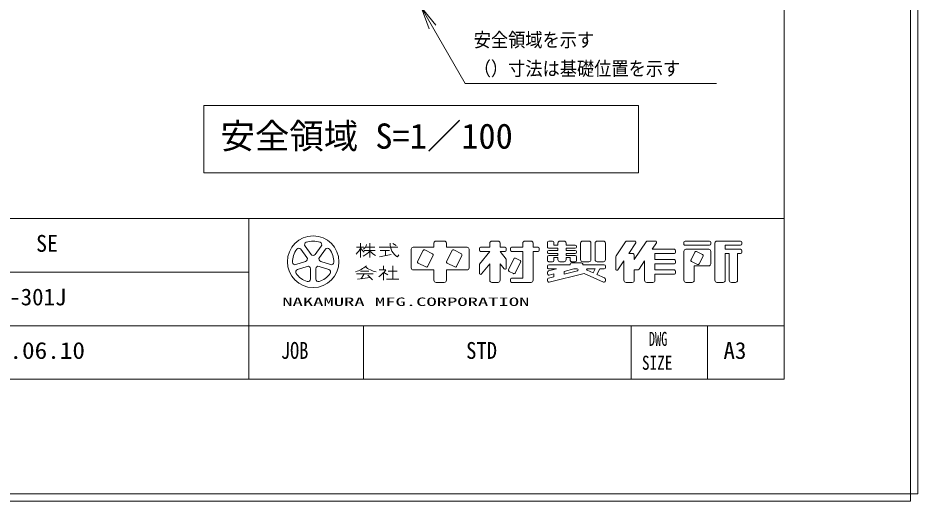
# Model space of a CAD drawing. Units: millimetres at full size, sheet at 1:10, with parts at other scales. Extents: x 5 to 8405, y -9 to 5949.
# Drawn here: x 6052 to 8405, y -9 to 1254 of the extents above; entities that cross this region are included whole.
import ezdxf
from ezdxf.enums import TextEntityAlignment as Align

# ---------------------------------------------------------------- set-up
doc = ezdxf.new("R2010")
doc.units = ezdxf.units.MM
doc.header["$LTSCALE"] = 10
for name, color, linetype, lineweight in [('DEFPOINTS_3', 7, 'Continuous', 0), ('LY_2', 7, 'Continuous', 0), ('LY_5', 7, 'Continuous', 0), ('LY_6', 7, 'Continuous', 0)]:
    doc.layers.add(name, color=color, linetype=linetype, lineweight=lineweight)
doc.layers.add('LY_4', color=7, linetype='Continuous')
doc.styles.add('ＭＳ ゴシック', font='')
doc.styles.get('ＭＳ ゴシック').set_extended_font_data('MS Gothic')

# ---------------------------------------------------------------- blocks, each defined once
blk = doc.blocks.new('-003-_U3')
at = {"color": 7, "linetype": 'Continuous', "lineweight": 0}
for p, q in [((-1, 0.1667), (0, 0)), ((0, 0), (-1, 0)), ((-1, -0.1667), (0, 0))]:
    blk.add_line(p, q, dxfattribs=at)

msp = doc.modelspace()

# ---------------------------------------------------------------- linework, layer by layer
at = {"layer": 'DEFPOINTS_3'}
for p, q in [((8405, 9.18), (8405, 5949.18)), ((5, 9.18), (8405, 9.18))]:
    msp.add_line(p, q, dxfattribs=at)
at = {"layer": 'LY_2'}
for p, q in [((8055, 309.18), (8055, 5649.18)), ((355, 729.18), (8055, 729.18)), ((6655, 729.18), (6655, 309.18)), ((6947.78, 665.05), (6947.78, 627.25)), ((6972.08, 665.05), (6972.08, 627.25)), ((7040.63, 658.52), (7031.81, 664.4)), ((7139.48, 665.05), (7139.48, 654.25)), ((7144.88, 670.45), (7166.48, 670.45)), ((7171.88, 665.05), (7171.88, 654.25)), ((7285.28, 665.05), (7285.28, 654.25)), ((7290.68, 670.45), (7306.88, 670.45)), ((7312.28, 665.05), (7312.28, 654.25)), ((7371.68, 665.05), (7371.68, 654.25)), ((7377.08, 670.45), (7393.28, 670.45)), ((7398.68, 665.05), (7398.68, 654.25)), ((7436.48, 667.21), (7436.48, 654.79)), ((7439.72, 670.45), (7449.44, 670.45)), ((7452.68, 667.21), (7452.68, 659.65)), ((7452.68, 659.65), (7463.48, 659.65)), ((7463.48, 665.05), (7463.48, 659.65)), ((7479.68, 670.45), (7468.88, 670.45)), ((7485.08, 665.05), (7485.08, 659.65)), ((7485.08, 659.65), (7508.84, 659.65)), ((7522.88, 665.05), (7522.88, 621.85)), ((7528.28, 670.45), (7544.48, 670.45)), ((7549.88, 665.05), (7549.88, 621.85)), ((7560.68, 665.05), (7560.68, 621.85)), ((7566.08, 670.45), (7582.28, 670.45)), ((7587.68, 665.05), (7587.68, 621.85)), ((7617.4, 634.03), (7640.08, 668.04)), ((7644.57, 670.45), (7664.43, 670.45)), ((7648.88, 638.05), (7667.12, 665.41)), ((7663.28, 621.85), (7694.08, 668.04)), ((7698.57, 670.45), (7718.43, 670.45)), ((7710.08, 648.85), (7721.12, 665.41)), ((7792.88, 667.21), (7792.88, 662.89)), ((7796.12, 670.45), (7859.84, 670.45)), ((7796.12, 659.65), (7859.84, 659.65)), ((7863.08, 667.21), (7863.08, 662.89)), ((7873.88, 665.05), (7873.88, 567.85)), ((7879.28, 670.45), (7940.84, 670.45)), ((7900.88, 659.65), (7940.84, 659.65)), ((7900.88, 659.65), (7900.88, 648.85)), ((7944.08, 667.21), (7944.08, 662.89)), ((6807.2, 627.51), (6791.5, 649.11)), ((6802.43, 657.05), (6818.12, 635.45)), ((6829.04, 635.45), (6844.73, 657.05)), ((6855.66, 649.11), (6839.96, 627.51)), ((6936.98, 654.25), (6955.88, 654.25)), ((6956.69, 646.15), (6985.58, 646.15)), ((6959.63, 654.25), (6984.5, 654.25)), ((6996.38, 654.25), (7044.98, 654.25)), ((6997.23, 629.57), (7027.93, 635.72)), ((6999.08, 646.15), (7023.38, 646.15)), ((7012.58, 646.15), (7012.58, 632.65)), ((7080.08, 648.85), (7080.08, 600.25)), ((7085.48, 654.25), (7139.48, 654.25)), ((7111.03, 645.95), (7096.65, 617.18)), ((7135.5, 637.33), (7115.38, 647.4)), ((7171.88, 654.25), (7225.88, 654.25)), ((7186.63, 645.95), (7172.25, 617.18)), ((7211.1, 637.33), (7190.98, 647.4)), ((7231.28, 648.85), (7231.28, 600.25)), ((7258.28, 651.01), (7258.28, 646.69)), ((7285.28, 643.45), (7258.28, 609.7)), ((7261.52, 654.25), (7285.28, 654.25)), ((7261.52, 643.45), (7285.28, 643.45)), ((7312.28, 654.25), (7325.24, 654.25)), ((7312.28, 643.45), (7325.24, 643.45)), ((7312.28, 643.45), (7328.48, 623.2)), ((7328.48, 651.01), (7328.48, 646.69)), ((7339.28, 651.01), (7339.28, 646.69)), ((7342.52, 654.25), (7371.68, 654.25)), ((7342.52, 643.45), (7371.68, 643.45)), ((7371.68, 643.45), (7371.68, 573.25)), ((7398.68, 654.25), (7411.64, 654.25)), ((7398.68, 643.45), (7411.64, 643.45)), ((7398.68, 643.45), (7398.68, 567.85)), ((7414.88, 651.01), (7414.88, 646.69)), ((7436.48, 642.91), (7436.48, 641.29)), ((7439.72, 651.55), (7463.48, 651.55)), ((7439.72, 646.15), (7463.48, 646.15)), ((7439.72, 638.05), (7463.48, 638.05)), ((7463.48, 651.55), (7463.48, 646.15)), ((7463.48, 638.05), (7463.48, 632.65)), ((7485.08, 651.55), (7485.08, 646.15)), ((7485.08, 651.55), (7508.84, 651.55)), ((7485.08, 646.15), (7508.84, 646.15)), ((7485.08, 638.05), (7485.08, 632.65)), ((7485.08, 638.05), (7508.84, 638.05)), ((7512.08, 656.41), (7512.08, 654.79)), ((7512.08, 642.91), (7512.08, 641.29)), ((7648.88, 638.05), (7657.88, 638.05)), ((7710.08, 648.85), (7768.04, 648.85)), ((7717.28, 638.05), (7717.28, 621.85)), ((7717.28, 638.05), (7768.04, 638.05)), ((7771.28, 645.61), (7771.28, 641.29)), ((7792.88, 643.45), (7792.88, 567.85)), ((7798.28, 648.85), (7857.68, 648.85)), ((7821.67, 641.63), (7811.61, 621.5)), ((7826.02, 643.08), (7841.82, 635.17)), ((7863.08, 643.45), (7863.08, 611.05)), ((7900.88, 648.85), (7940.84, 648.85)), ((7900.88, 638.05), (7900.88, 567.85)), ((7900.88, 638.05), (7911.68, 638.05)), ((7911.68, 638.05), (7911.68, 567.85)), ((7933.28, 638.05), (7933.28, 567.85)), ((7933.28, 638.05), (7940.84, 638.05)), ((7944.08, 645.61), (7944.08, 641.29)), ((6778.43, 608.87), (6803.82, 617.12)), ((6843.34, 617.12), (6868.73, 608.87)), ((7098.1, 612.84), (7118.22, 602.77)), ((7122.57, 604.22), (7136.95, 632.99)), ((7173.7, 612.84), (7193.82, 602.77)), ((7198.17, 604.22), (7212.55, 632.99)), ((7328.48, 623.2), (7328.48, 600.03)), ((7348.63, 624.35), (7334.25, 595.58)), ((7365.91, 615.71), (7351.53, 586.94)), ((7352.98, 625.8), (7364.46, 620.05)), ((7436.48, 629.41), (7436.48, 619.69)), ((7439.72, 632.65), (7463.48, 632.65)), ((7439.72, 616.45), (7449.44, 616.45)), ((7452.68, 627.25), (7452.68, 619.69)), ((7452.68, 627.25), (7463.48, 627.25)), ((7463.48, 627.25), (7463.48, 621.85)), ((7468.88, 616.45), (7479.68, 616.45)), ((7485.08, 632.65), (7508.84, 632.65)), ((7485.08, 627.25), (7495.88, 627.25)), ((7485.08, 627.25), (7485.08, 621.85)), ((7495.88, 627.25), (7495.88, 619.69)), ((7499.12, 616.45), (7508.84, 616.45)), ((7499.12, 613.75), (7525.04, 613.75)), ((7512.08, 629.41), (7512.08, 619.69)), ((7528.28, 616.45), (7544.48, 616.45)), ((7566.08, 616.45), (7582.28, 616.45)), ((7614.68, 625.04), (7614.68, 597.45)), ((7620.62, 595.65), (7636.28, 619.15)), ((7636.28, 619.15), (7636.28, 567.85)), ((7663.28, 632.65), (7663.28, 621.85)), ((7675.68, 597.25), (7690.28, 619.15)), ((7690.28, 619.15), (7690.28, 567.85)), ((7717.28, 621.85), (7768.04, 621.85)), ((7771.28, 618.61), (7771.28, 614.29)), ((7813.06, 617.16), (7828.86, 609.25)), ((7843.27, 630.83), (7833.21, 610.7)), ((4305, 589.18), (6655, 589.18)), ((6807.99, 604.28), (6782.6, 596.03)), ((6816.83, 571.17), (6816.83, 597.86)), ((6830.33, 597.86), (6830.33, 571.17)), ((6864.56, 596.03), (6839.17, 604.28)), ((6947.78, 592.15), (6969.38, 592.15)), ((6996.38, 594.85), (7013.98, 594.85)), ((7007.18, 605.65), (7007.18, 594.85)), ((7008.19, 588.39), (7019.08, 582.1)), ((7019.33, 592.15), (7043.63, 592.15)), ((7031.48, 605.65), (7031.48, 570.55)), ((7085.48, 594.85), (7139.48, 594.85)), ((7139.48, 594.85), (7139.48, 567.85)), ((7171.88, 594.85), (7171.88, 567.85)), ((7171.88, 594.85), (7225.88, 594.85)), ((7258.28, 609.7), (7258.28, 586.53)), ((7285.28, 611.05), (7264.05, 584.51)), ((7285.28, 611.05), (7285.28, 567.85)), ((7312.28, 611.05), (7312.28, 567.85)), ((7312.28, 611.05), (7322.71, 598.01)), ((7335.7, 591.24), (7347.18, 585.49)), ((7436.48, 605.11), (7436.48, 600.79)), ((7436.48, 589.08), (7436.48, 584.63)), ((7460.21, 597.55), (7438.93, 592.23)), ((7439.72, 608.35), (7495.88, 608.35)), ((7439.72, 597.55), (7460.21, 597.55)), ((7504.74, 597.55), (7479.68, 591.28)), ((7514.53, 592.76), (7479.68, 584.05)), ((7479.68, 591.28), (7479.68, 584.05)), ((7495.88, 610.51), (7495.88, 608.35)), ((7504.74, 597.55), (7513.94, 597.55)), ((7528.28, 610.51), (7528.28, 608.35)), ((7528.28, 608.35), (7584.44, 608.35)), ((7539.57, 594.45), (7555.64, 587.31)), ((7540.23, 597.55), (7560.76, 597.55)), ((7555.64, 587.31), (7560.76, 597.55)), ((7565.52, 582.92), (7572.83, 597.55)), ((7572.83, 597.55), (7584.44, 597.55)), ((7587.68, 605.11), (7587.68, 600.79)), ((7663.28, 594.85), (7663.28, 567.85)), ((7663.28, 594.85), (7671.19, 594.85)), ((7717.28, 611.05), (7768.04, 611.05)), ((7717.28, 611.05), (7717.28, 594.85)), ((7717.28, 594.85), (7768.04, 594.85)), ((7771.28, 591.61), (7771.28, 587.29)), ((7819.88, 605.65), (7857.68, 605.65)), ((7819.88, 605.65), (7819.88, 567.85)), ((6936.98, 584.86), (6980.18, 584.86)), ((6939.7, 570.53), (6972.75, 575.25)), ((6957.02, 584.86), (6949.23, 571.89)), ((6966.68, 581.32), (6978.8, 569.2)), ((7007.18, 587.38), (7007.18, 567.85)), ((7015.28, 570.55), (7047.68, 570.55)), ((7339.28, 570.01), (7339.28, 565.69)), ((7342.52, 573.25), (7371.68, 573.25)), ((7436.48, 570.72), (7436.48, 566.26)), ((7452.68, 577.3), (7438.93, 573.86)), ((7532, 585.99), (7440.51, 563.12)), ((7452.68, 584.53), (7440.51, 581.49)), ((7452.68, 584.53), (7452.68, 577.3)), ((7532, 585.99), (7583.12, 563.27)), ((7565.52, 582.92), (7585.76, 573.92)), ((7587.68, 570.96), (7587.68, 566.23)), ((7717.28, 584.05), (7768.04, 584.05)), ((7717.28, 584.05), (7717.28, 567.85)), ((7144.88, 562.45), (7166.48, 562.45)), ((7290.68, 562.45), (7306.88, 562.45)), ((7342.52, 562.45), (7393.28, 562.45)), ((7641.68, 562.45), (7657.88, 562.45)), ((7695.68, 562.45), (7711.88, 562.45)), ((7798.28, 562.45), (7814.48, 562.45)), ((7879.28, 562.45), (7895.48, 562.45)), ((7917.08, 562.45), (7927.88, 562.45)), ((3205, 449.18), (8055, 449.18)), ((6955, 449.18), (6955, 309.18)), ((7655, 449.18), (7655, 309.18)), ((7855, 449.18), (7855, 309.18)), ((355, 309.18), (8055, 309.18))]:
    msp.add_line(p, q, dxfattribs=at)
msp.add_circle((6823.58, 616.45), 67.5, dxfattribs=at)
for centre, radius, start, end in [((6807.89, 661.01), 6.75, 109.39847, 215.99997), ((6823.58, 616.45), 54, 70.60155, 109.39847), ((6839.27, 661.01), 6.75, 324, 70.60155), ((6934.96, 670.12), 29.34, 313.72108, 343.54317), ((7063.74, 663.07), 39.06, 177.09472, 240.51891), ((7144.88, 665.05), 5.4, 89.99998, 179.99996), ((7166.48, 665.05), 5.4, 0, 89.99998), ((7290.68, 665.05), 5.4, 89.99998, 179.99996), ((7306.88, 665.05), 5.4, 0, 89.99998), ((7377.08, 665.05), 5.4, 89.99998, 179.99996), ((7393.28, 665.05), 5.4, 0, 89.99998), ((7439.72, 667.21), 3.24, 89.99998, 179.99996), ((7449.44, 667.21), 3.24, 0, 89.99998), ((7468.88, 665.05), 5.4, 89.99998, 179.99996), ((7479.68, 665.05), 5.4, 0, 89.99998), ((7508.84, 656.41), 3.24, 0, 89.99998), ((7528.28, 665.05), 5.4, 89.99998, 179.99996), ((7544.48, 665.05), 5.4, 0, 89.99998), ((7566.08, 665.05), 5.4, 89.99998, 179.99996), ((7582.28, 665.05), 5.4, 0, 89.99998), ((7644.57, 665.05), 5.4, 89.99998, 146.30984), ((7664.43, 667.21), 3.24, 326.31015, 89.99998), ((7698.57, 665.05), 5.4, 89.99998, 146.3098), ((7718.43, 667.21), 3.24, 326.31003, 89.99998), ((7796.12, 667.21), 3.24, 89.99998, 179.99996), ((7796.12, 662.89), 3.24, 179.99998, 270.00002), ((7859.84, 667.21), 3.24, 0, 89.99998), ((7859.84, 662.89), 3.24, 270.00002, 0), ((7879.28, 665.05), 5.4, 89.99998, 179.99996), ((7940.84, 667.21), 3.24, 0, 89.99998), ((7940.84, 662.89), 3.24, 270.00002, 0), ((6823.58, 616.45), 54, 142.60154, 181.39846), ((6786.04, 645.14), 6.75, 35.99999, 142.60154), ((6823.58, 639.41), 6.75, 215.99998, 324), ((6861.12, 645.14), 6.75, 37.39846, 143.99995), ((6823.58, 616.45), 54, 358.60155, 37.39847), ((6905.68, 670.86), 45.69, 311.36185, 337.13638), ((6987.34, 677.72), 46.9, 212.50346, 230.00631), ((6927.53, 685.55), 60.68, 295.86917, 317.23867), ((7016.63, 685.55), 60.68, 222.76131, 240.10806), ((7085.48, 648.85), 5.4, 89.99998, 179.99996), ((7113.93, 644.5), 3.24, 63.43492, 153.43499), ((7134.05, 634.44), 3.24, 333.4349, 63.43487), ((7189.53, 644.5), 3.24, 63.43492, 153.43499), ((7209.65, 634.44), 3.24, 333.4349, 63.43487), ((7225.88, 648.85), 5.4, 0, 89.99998), ((7261.52, 651.01), 3.24, 89.99998, 179.99996), ((7261.52, 646.69), 3.24, 179.99998, 270.00002), ((7325.24, 651.01), 3.24, 0, 89.99998), ((7325.24, 646.69), 3.24, 270.00002, 0), ((7342.52, 651.01), 3.24, 89.99998, 179.99996), ((7342.52, 646.69), 3.24, 179.99998, 270.00002), ((7411.64, 651.01), 3.24, 0, 89.99998), ((7411.64, 646.69), 3.24, 270.00002, 0), ((7439.72, 654.79), 3.24, 179.99998, 270.00002), ((7439.72, 642.91), 3.24, 89.99998, 179.99996), ((7439.72, 641.29), 3.24, 179.99998, 270.00002), ((7508.84, 654.79), 3.24, 270.00002, 0), ((7508.84, 642.91), 3.24, 0, 89.99998), ((7508.84, 641.29), 3.24, 270.00002, 0), ((7657.88, 632.65), 5.4, 0, 89.99998), ((7768.04, 645.61), 3.24, 0, 89.99998), ((7768.04, 641.29), 3.24, 270.00002, 0), ((7798.28, 643.45), 5.4, 89.99998, 179.99996), ((7824.57, 640.18), 3.24, 63.43447, 153.43474), ((7857.68, 643.45), 5.4, 0, 89.99998), ((7940.84, 645.61), 3.24, 0, 89.99998), ((7940.84, 641.29), 3.24, 270.00002, 0), ((6776.34, 615.29), 6.75, 181.39848, 287.99997), ((6801.74, 623.54), 6.75, 287.99998, 35.99999), ((6845.42, 623.54), 6.75, 143.99996, 251.99999), ((6870.82, 615.29), 6.75, 252.00001, 358.60156), ((7024.21, 645.27), 25.98, 321.42112, 334.8249), ((7099.55, 615.73), 3.24, 153.43495, 243.43485), ((7175.15, 615.73), 3.24, 153.43495, 243.43485), ((7351.53, 622.9), 3.24, 63.43487, 153.43498), ((7363.01, 617.16), 3.24, 333.43492, 63.43493), ((7439.72, 629.41), 3.24, 89.99998, 179.99996), ((7439.72, 619.69), 3.24, 179.99998, 270.00002), ((7449.44, 619.69), 3.24, 270.00002, 0), ((7468.88, 621.85), 5.4, 179.99998, 270.00002), ((7479.68, 621.85), 5.4, 270.00002, 0), ((7499.12, 619.69), 3.24, 179.99998, 270.00002), ((7499.12, 610.51), 3.24, 89.99998, 179.99996), ((7508.84, 629.41), 3.24, 0, 89.99998), ((7508.84, 619.69), 3.24, 270.00002, 0), ((7528.28, 621.85), 5.4, 179.99998, 270.00002), ((7525.04, 610.51), 3.24, 0, 89.99998), ((7544.48, 621.85), 5.4, 270.00002, 0), ((7566.08, 621.85), 5.4, 179.99998, 270.00002), ((7582.28, 621.85), 5.4, 270.00002, 0), ((7630.88, 625.04), 16.2, 146.30999, 179.99996), ((7768.04, 618.61), 3.24, 0, 89.99998), ((7768.04, 614.29), 3.24, 270.00002, 0), ((7814.51, 620.05), 3.24, 153.43517, 243.43529), ((7840.37, 632.28), 3.24, 333.43484, 63.43447), ((6784.69, 589.61), 6.75, 107.99999, 214.60154), ((6810.08, 597.86), 6.75, 359.99997, 107.99999), ((6837.08, 597.86), 6.75, 71.99997, 179.99999), ((6862.47, 589.61), 6.75, 325.39847, 71.99996), ((6917.04, 654.32), 66.41, 285.11261, 313.40619), ((6999.6, 653.05), 63.84, 231.17281, 259.75506), ((6941.8, 653.7), 93.13, 304.87257, 320.80411), ((7085.48, 600.25), 5.4, 179.99998, 270.00002), ((7119.67, 605.67), 3.24, 243.43498, 333.43496), ((7195.27, 605.67), 3.24, 243.43498, 333.43496), ((7225.88, 600.25), 5.4, 270.00002, 0), ((7325.24, 600.03), 3.24, 218.65962, 0), ((7337.15, 594.13), 3.24, 153.43487, 243.4348), ((7439.72, 605.11), 3.24, 89.99998, 179.99996), ((7439.72, 600.79), 3.24, 179.99998, 270.00002), ((7439.72, 589.08), 3.24, 104.03614, 179.99996), ((7513.94, 595.12), 2.43, 284.0365, 89.99998), ((7540.23, 595.93), 1.62, 89.99998, 246.03817), ((7584.44, 605.11), 3.24, 0, 89.99998), ((7584.44, 600.79), 3.24, 270.00002, 0), ((7617.92, 597.45), 3.24, 179.99998, 326.30997), ((7671.19, 600.25), 5.4, 270.00002, 326.31002), ((7768.04, 591.61), 3.24, 0, 89.99998), ((7830.31, 612.15), 3.24, 243.43534, 333.43491), ((7857.68, 611.05), 5.4, 270.00002, 0), ((6823.58, 616.45), 54, 214.60156, 253.39848), ((6810.08, 571.17), 6.75, 253.39847, 359.99997), ((6837.08, 571.17), 6.75, 179.99999, 286.60154), ((6823.58, 616.45), 54, 286.60155, 325.39847), ((7144.88, 567.85), 5.4, 179.99998, 270.00002), ((7166.48, 567.85), 5.4, 270.00002, 0), ((7261.52, 586.53), 3.24, 179.99998, 321.34037), ((7290.68, 567.85), 5.4, 179.99998, 270.00002), ((7306.88, 567.85), 5.4, 270.00002, 0), ((7342.52, 570.01), 3.24, 89.99998, 179.99996), ((7342.52, 565.69), 3.24, 179.99998, 270.00002), ((7348.63, 588.39), 3.24, 243.43487, 333.43498), ((7393.28, 567.85), 5.4, 270.00002, 0), ((7439.72, 584.63), 3.24, 179.99998, 284.03612), ((7439.72, 570.72), 3.24, 104.03614, 179.99996), ((7439.72, 566.26), 3.24, 179.99998, 284.03612), ((7584.44, 566.23), 3.24, 246.03699, 0), ((7584.44, 570.96), 3.24, 0, 66.03701), ((7641.68, 567.85), 5.4, 179.99998, 270.00002), ((7657.88, 567.85), 5.4, 270.00002, 0), ((7695.68, 567.85), 5.4, 179.99998, 270.00002), ((7711.88, 567.85), 5.4, 270.00002, 0), ((7768.04, 587.29), 3.24, 270.00002, 0), ((7798.28, 567.85), 5.4, 179.99998, 270.00002), ((7814.48, 567.85), 5.4, 270.00002, 0), ((7879.28, 567.85), 5.4, 179.99998, 270.00002), ((7895.48, 567.85), 5.4, 270.00002, 0), ((7917.08, 567.85), 5.4, 179.99998, 270.00002), ((7927.88, 567.85), 5.4, 270.00002, 0)]:
    msp.add_arc(centre, radius, start, end, dxfattribs=at)
at = {"layer": 'LY_5'}
for p, q in [((8384.96, -9.18), (8384.96, 5929.23)), ((25.04, -9.18), (8384.96, -9.18))]:
    msp.add_line(p, q, dxfattribs=at)
at = {"layer": 'LY_5', "lineweight": 18}
for p, q in [((7673.89, 1025.18), (6537.89, 1025.18)), ((6537.89, 1025.18), (6537.89, 849.18)), ((7673.89, 849.18), (7673.89, 1025.18)), ((6537.89, 849.18), (7673.89, 849.18))]:
    msp.add_line(p, q, dxfattribs=at)
at = {"layer": 'LY_6'}
for p, q in [((7135.89, 1230.21), (7221.36, 1082.17)), ((7221.36, 1082.17), (7241.36, 1082.17)), ((7241.36, 1082.17), (7877.75, 1082.17))]:
    msp.add_line(p, q, dxfattribs=at)

# ---------------------------------------------------------------- block references
at = {"layer": 'LY_6', "xscale": 60, "yscale": 60, "rotation": 120}
msp.add_blockref('-003-_U3', (7105.89, 1282.17), dxfattribs=at)

# ---------------------------------------------------------------- texts
at = {"layer": 'LY_2', "style": 'ＭＳ ゴシック'}
for s, height, width, p in [('NAKAMURA MFG.CORPORATION', 21.99, 1.8, (6742.76, 494.18)), ('DWG', 36.66, 0.65, (7701.16, 385.43)), ('JOB', 43.99, 0.8, (6739.24, 349.28)), ('SIZE', 36.66, 0.8, (7683.21, 322.93))]:
    msp.add_text(s, height=height, dxfattribs=dict(at, width=width)).set_placement(p, align=Align.BOTTOM_LEFT)
msp.add_text('A3', height=43.99, dxfattribs=at).set_placement((7896.43, 349.18), align=Align.BOTTOM_LEFT)
at = {"layer": 'LY_4', "style": 'ＭＳ ゴシック'}
for s, width, p in [('SE', 0.95, (6099.29, 629.18)), ('2008.06.10', 1.1, (5897.86, 349.18)), ('STD', 0.9, (7223.57, 349.18))]:
    msp.add_text(s, height=43.99, dxfattribs=dict(at, width=width)).set_placement(p, align=Align.BOTTOM_LEFT)
msp.add_text('SE12S-301J', height=43.99, dxfattribs=at).set_placement((5879.29, 489.18), align=Align.BOTTOM_LEFT)
at = {"layer": 'LY_5', "style": 'ＭＳ ゴシック'}
msp.add_text('安全領域 S=1／100', height=65.98, dxfattribs=at).set_placement((6581.41, 892.18), align=Align.BOTTOM_LEFT)
at = {"layer": 'LY_6', "style": 'ＭＳ ゴシック', "width": 0.9}
for s, p in [('安全領域を示す', (7243.36, 1167.17)), ('（）寸法は基礎位置を示す', (7243.36, 1092.17))]:
    msp.add_text(s, height=36.66, dxfattribs=at).set_placement(p, align=Align.BOTTOM_LEFT)

doc.saveas('drawing.dxf')
